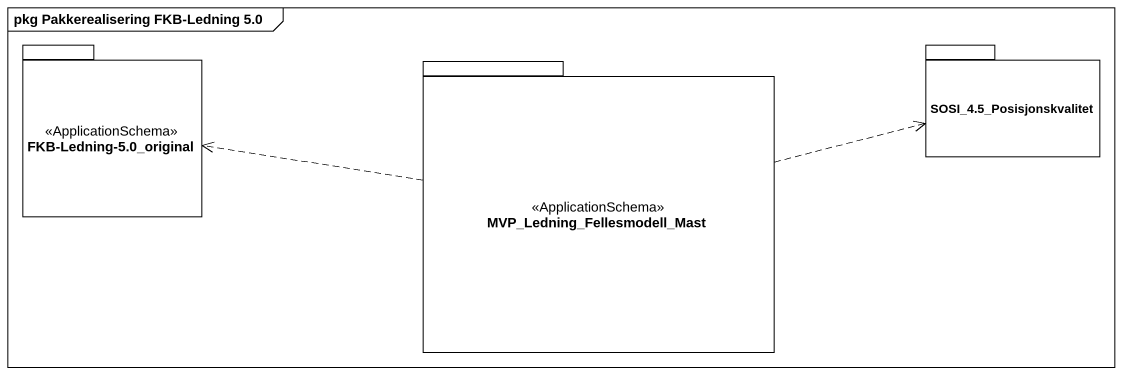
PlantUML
@startuml
mainframe pkg Pakkerealisering FKB-Ledning 5.0
package "FKB-Ledning-5.0_original" as FKB_Ledning_5_0_original <<ApplicationSchema>> {
}
package "MVP_Ledning_Fellesmodell_Mast" as MVP_Ledning_Fellesmodell <<ApplicationSchema>> {
}
package "SOSI_4.5_Posisjonskvalitet" as SOSI_4_5_Posisjonskvalitet {
}
MVP_Ledning_Fellesmodell .left.> FKB_Ledning_5_0_original
MVP_Ledning_Fellesmodell .right.> SOSI_4_5_Posisjonskvalitet
@enduml
